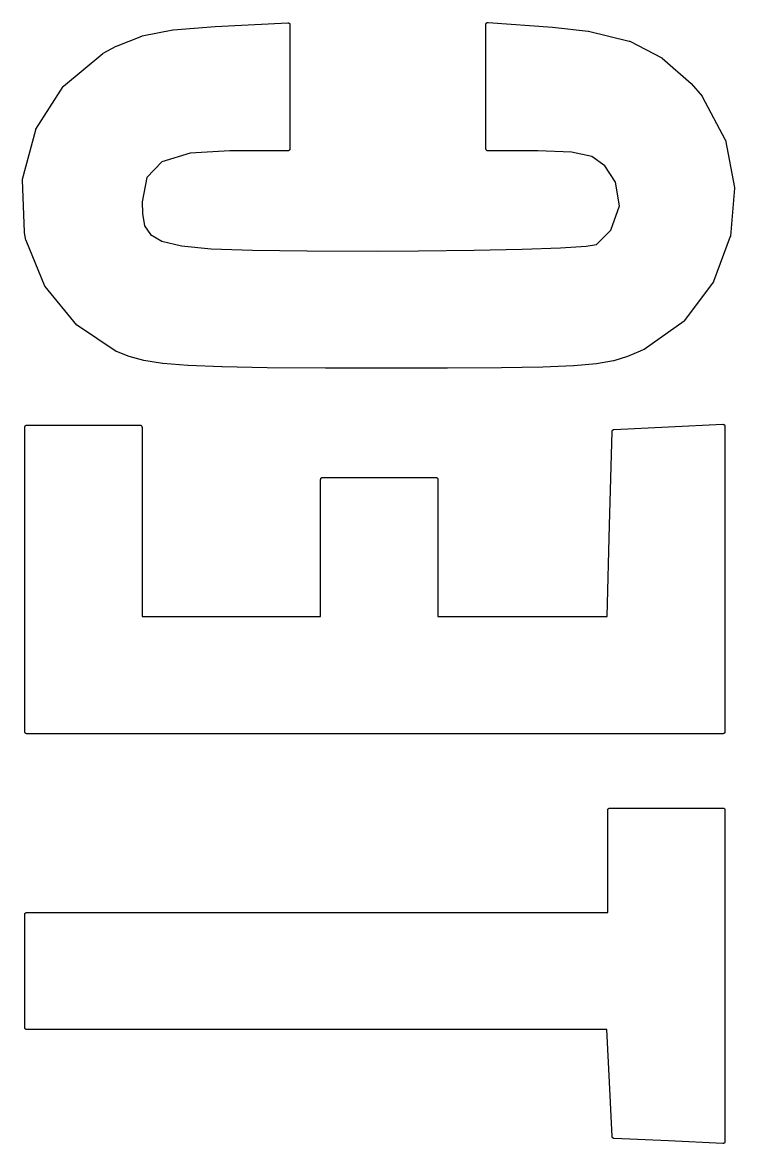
# Model space of a CAD drawing. Extents: x 6.3 to 49.3, y 9.3 to 45.7.
# Drawn here: x 38.66 to 40.392, y 18.788 to 21.515 of the extents above; entities that cross this region are included whole.
import ezdxf

# ---------------------------------------------------------------- set-up
doc = ezdxf.new("R2010")
doc.units = 0
doc.layers.add('BLACK', color=7, linetype='CONTINUOUS')

msp = doc.modelspace()

# ---------------------------------------------------------------- linework, layer by layer
at = {"layer": 'BLACK', "linetype": 'CONTINUOUS'}
for p, q in [((38.9511, 21.482), (39.0258, 21.4965)), ((39.0258, 21.4965), (39.0258, 21.4965)), ((39.0258, 21.4965), (39.0261, 21.4965)), ((39.0261, 21.4965), (39.0263, 21.4966)), ((39.0263, 21.4966), (39.1284, 21.5049)), ((39.1284, 21.5049), (39.1284, 21.5049)), ((39.1284, 21.5049), (39.1285, 21.5049)), ((39.1285, 21.5049), (39.3051, 21.5141)), ((39.1285, 21.5049), (39.1285, 21.5049)), ((39.3051, 21.5141), (39.3051, 21.5141)), ((39.3051, 21.5141), (39.3053, 21.5141)), ((39.3053, 21.5141), (39.3054, 21.5141)), ((39.3054, 21.5141), (39.3057, 21.5141)), ((39.3057, 21.5141), (39.3061, 21.5141)), ((39.3061, 21.5141), (39.3062, 21.5141)), ((39.3062, 21.5141), (39.3063, 21.514)), ((39.3063, 21.514), (39.3067, 21.5139)), ((39.3067, 21.5139), (39.3071, 21.5138)), ((39.3071, 21.5138), (39.3072, 21.5138)), ((39.3072, 21.5138), (39.3073, 21.5138)), ((39.3073, 21.5138), (39.3076, 21.5136)), ((39.3076, 21.5136), (39.3079, 21.5134)), ((39.3079, 21.5134), (39.308, 21.5133)), ((39.308, 21.5133), (39.3081, 21.5133)), ((39.3081, 21.5133), (39.3084, 21.513)), ((39.3084, 21.513), (39.3087, 21.5128)), ((39.3087, 21.5128), (39.3088, 21.5127)), ((39.3088, 21.5127), (39.3089, 21.5127)), ((39.3089, 21.5127), (39.3091, 21.5124)), ((39.3091, 21.5124), (39.3094, 21.5121)), ((39.3094, 21.5121), (39.3094, 21.512)), ((39.3094, 21.512), (39.3095, 21.5119)), ((39.3095, 21.5119), (39.3097, 21.5116)), ((39.3097, 21.5116), (39.3099, 21.5113)), ((39.3099, 21.5113), (39.3099, 21.5112)), ((39.3099, 21.5112), (39.31, 21.511)), ((39.31, 21.511), (39.3101, 21.5107)), ((39.3101, 21.5107), (39.3102, 21.5103)), ((39.3102, 21.5103), (39.3102, 21.5102)), ((39.3102, 21.5102), (39.3102, 21.5101)), ((39.3102, 21.5101), (39.3103, 21.5097)), ((39.3103, 21.5097), (39.3103, 21.5094)), ((39.3103, 21.5094), (39.3103, 21.5093)), ((39.3103, 21.5093), (39.3103, 21.5091)), ((39.3103, 21.5091), (39.3103, 21.2074)), ((39.7872, 21.5107), (39.7873, 21.511)), ((39.7872, 21.5104), (39.7872, 21.5107)), ((39.7872, 21.5102), (39.7872, 21.5104)), ((39.7872, 21.51), (39.7872, 21.5102)), ((39.7872, 21.2075), (39.7872, 21.51)), ((39.7873, 21.5112), (39.7874, 21.5113)), ((39.7873, 21.511), (39.7873, 21.5112)), ((39.7874, 21.5113), (39.7875, 21.5116)), ((39.7875, 21.5116), (39.7876, 21.5119)), ((39.7876, 21.5119), (39.7877, 21.5121)), ((39.7877, 21.5122), (39.7879, 21.5125)), ((39.7877, 21.5121), (39.7877, 21.5122)), ((39.7879, 21.5125), (39.788, 21.5128)), ((39.788, 21.5128), (39.7882, 21.5129)), ((39.7882, 21.513), (39.7885, 21.5133)), ((39.7882, 21.5129), (39.7882, 21.513)), ((39.7885, 21.5133), (39.7887, 21.5135)), ((39.7887, 21.5135), (39.7888, 21.5136)), ((39.7888, 21.5136), (39.7889, 21.5137)), ((39.7889, 21.5137), (39.7892, 21.5139)), ((39.7892, 21.5139), (39.7894, 21.5141)), ((39.7894, 21.5141), (39.7896, 21.5142)), ((39.7896, 21.5142), (39.7897, 21.5143)), ((39.7897, 21.5143), (39.79, 21.5144)), ((39.79, 21.5144), (39.7903, 21.5146)), ((39.7903, 21.5146), (39.7905, 21.5146)), ((39.7905, 21.5146), (39.7906, 21.5147)), ((39.7906, 21.5147), (39.7909, 21.5148)), ((39.7909, 21.5148), (39.7912, 21.5149)), ((39.7912, 21.5149), (39.7914, 21.5149)), ((39.7914, 21.5149), (39.7916, 21.5149)), ((39.7916, 21.5149), (39.7919, 21.5149)), ((39.7919, 21.5149), (39.7922, 21.5149)), ((39.7922, 21.5149), (39.7924, 21.5149)), ((39.7924, 21.5149), (39.7925, 21.5149)), ((39.7925, 21.5149), (39.9488, 21.5031)), ((39.9488, 21.5031), (39.9489, 21.5031)), ((39.9489, 21.5031), (39.9489, 21.5031)), ((39.9489, 21.5031), (39.949, 21.5031)), ((39.949, 21.5031), (40.0363, 21.4936)), ((40.0363, 21.4936), (40.0364, 21.4936)), ((40.0364, 21.4936), (40.0366, 21.4935)), ((40.0366, 21.4935), (40.0369, 21.4935)), ((40.0369, 21.4935), (40.1358, 21.4697)), ((38.8881, 21.4575), (38.9502, 21.4817)), ((38.9502, 21.4817), (38.9503, 21.4818)), ((38.9502, 21.4817), (38.9502, 21.4817)), ((38.9502, 21.4817), (38.9502, 21.4817)), ((38.9502, 21.4817), (38.9502, 21.4817)), ((38.9503, 21.4818), (38.9507, 21.4819)), ((38.9507, 21.4819), (38.9511, 21.482)), ((40.1358, 21.4697), (40.1358, 21.4697)), ((40.1358, 21.4697), (40.1359, 21.4696)), ((40.1359, 21.4696), (40.136, 21.4696)), ((40.136, 21.4696), (40.1363, 21.4695)), ((40.1363, 21.4695), (40.1368, 21.4693)), ((40.1368, 21.4693), (40.1368, 21.4693)), ((40.1368, 21.4693), (40.1369, 21.4693)), ((40.1369, 21.4693), (40.2152, 21.429)), ((38.7595, 21.3602), (38.8555, 21.4396)), ((38.8555, 21.4397), (38.8559, 21.4399)), ((38.8555, 21.4396), (38.8555, 21.4397)), ((38.8559, 21.4399), (38.8563, 21.4402)), ((38.8563, 21.4402), (38.8875, 21.4572)), ((38.8875, 21.4572), (38.8876, 21.4572)), ((38.8876, 21.4572), (38.8878, 21.4573)), ((38.8878, 21.4573), (38.8881, 21.4575)), ((40.2152, 21.429), (40.2152, 21.429)), ((40.2152, 21.429), (40.2153, 21.4289)), ((40.2153, 21.4289), (40.2154, 21.4289)), ((40.2154, 21.4289), (40.2157, 21.4287)), ((40.2157, 21.4287), (40.216, 21.4284)), ((40.216, 21.4284), (40.2161, 21.4284)), ((40.2161, 21.4284), (40.2162, 21.4283)), ((40.2162, 21.4283), (40.2862, 21.3666)), ((38.6925, 21.2551), (38.7584, 21.359)), ((38.7584, 21.359), (38.7585, 21.3591)), ((38.7585, 21.3591), (38.7586, 21.3593)), ((38.7586, 21.3593), (38.7588, 21.3595)), ((38.7588, 21.3595), (38.7589, 21.3597)), ((38.7589, 21.3597), (38.7591, 21.3598)), ((38.7591, 21.3598), (38.7593, 21.36)), ((38.7593, 21.36), (38.7595, 21.3602)), ((40.2862, 21.3666), (40.2863, 21.3666)), ((40.2863, 21.3666), (40.2865, 21.3663)), ((40.2865, 21.3663), (40.2868, 21.3661)), ((40.2868, 21.3661), (40.3129, 21.3352)), ((40.3129, 21.3352), (40.313, 21.3352)), ((40.313, 21.3352), (40.313, 21.3352)), ((40.313, 21.3352), (40.313, 21.3352)), ((40.313, 21.3352), (40.3132, 21.3349)), ((40.3132, 21.3349), (40.3135, 21.3344)), ((40.3135, 21.3344), (40.3135, 21.3344)), ((40.3135, 21.3344), (40.3135, 21.3344)), ((40.3135, 21.3344), (40.3694, 21.2296)), ((38.6596, 21.1336), (38.6919, 21.2537)), ((38.6919, 21.2537), (38.692, 21.2537)), ((38.692, 21.254), (38.6921, 21.2542)), ((38.692, 21.2537), (38.692, 21.254)), ((38.6921, 21.2542), (38.6922, 21.2544)), ((38.6922, 21.2544), (38.6923, 21.2547)), ((38.6923, 21.2547), (38.6924, 21.2549)), ((38.6924, 21.2549), (38.6925, 21.2551)), ((40.3694, 21.2296), (40.3695, 21.2295)), ((40.3695, 21.2295), (40.3696, 21.2293)), ((40.3696, 21.2293), (40.3697, 21.2291)), ((40.3697, 21.2291), (40.3697, 21.2289)), ((40.3697, 21.2289), (40.3698, 21.2286)), ((40.3698, 21.2286), (40.3699, 21.2284)), ((40.3699, 21.2284), (40.3699, 21.2282)), ((40.3699, 21.2282), (40.3921, 21.1131)), ((39.0674, 21.1965), (38.999, 21.1754)), ((39.1643, 21.2025), (39.0674, 21.1965)), ((39.3053, 21.2025), (39.1643, 21.2025)), ((39.3058, 21.2025), (39.3053, 21.2025)), ((39.3063, 21.2026), (39.3058, 21.2025)), ((39.3068, 21.2027), (39.3063, 21.2026)), ((39.3063, 21.2026), (39.3063, 21.2026)), ((39.3063, 21.2026), (39.3063, 21.2026)), ((39.3072, 21.2029), (39.3068, 21.2027)), ((39.3077, 21.2031), (39.3072, 21.2029)), ((39.3072, 21.2029), (39.3072, 21.2029)), ((39.3072, 21.2029), (39.3072, 21.2029)), ((39.3081, 21.2033), (39.3077, 21.2031)), ((39.3085, 21.2037), (39.3081, 21.2033)), ((39.3081, 21.2033), (39.3081, 21.2033)), ((39.3081, 21.2033), (39.3081, 21.2033)), ((39.3088, 21.2039), (39.3085, 21.2037)), ((39.3089, 21.204), (39.3088, 21.2039)), ((39.3088, 21.2039), (39.3088, 21.2039)), ((39.3091, 21.2043), (39.3089, 21.204)), ((39.3095, 21.2047), (39.3091, 21.2043)), ((39.3097, 21.205), (39.3095, 21.2047)), ((39.3095, 21.2047), (39.3095, 21.2047)), ((39.3095, 21.2047), (39.3095, 21.2047)), ((39.3099, 21.2055), (39.3097, 21.205)), ((39.3101, 21.2059), (39.3099, 21.2056)), ((39.3099, 21.2056), (39.3099, 21.2055)), ((39.3099, 21.2055), (39.3099, 21.2055)), ((39.3102, 21.2065), (39.3101, 21.2059)), ((39.3103, 21.2069), (39.3102, 21.2065)), ((39.3102, 21.2065), (39.3102, 21.2065)), ((39.3102, 21.2065), (39.3102, 21.2065)), ((39.3103, 21.2074), (39.3103, 21.2069)), ((39.7872, 21.2071), (39.7872, 21.2075)), ((39.7873, 21.2066), (39.7872, 21.2071)), ((39.7873, 21.2065), (39.7873, 21.2066)), ((39.7873, 21.2066), (39.7873, 21.2066)), ((39.7874, 21.206), (39.7873, 21.2065)), ((39.7875, 21.2056), (39.7874, 21.206)), ((39.7878, 21.2052), (39.7875, 21.2056)), ((39.7875, 21.2056), (39.7875, 21.2056)), ((39.7875, 21.2056), (39.7875, 21.2056)), ((39.788, 21.2048), (39.7878, 21.2052)), ((39.788, 21.2047), (39.788, 21.2048)), ((39.788, 21.2048), (39.788, 21.2048)), ((39.7883, 21.2043), (39.788, 21.2047)), ((39.7886, 21.204), (39.7883, 21.2043)), ((39.789, 21.2037), (39.7886, 21.204)), ((39.7886, 21.204), (39.7886, 21.204)), ((39.7886, 21.204), (39.7886, 21.204)), ((39.7893, 21.2034), (39.789, 21.2037)), ((39.7894, 21.2034), (39.7893, 21.2034)), ((39.7897, 21.2032), (39.7894, 21.2034)), ((39.7894, 21.2034), (39.7894, 21.2034)), ((39.7902, 21.2029), (39.7897, 21.2032)), ((39.7906, 21.2028), (39.7902, 21.2029)), ((39.7902, 21.2029), (39.7902, 21.2029)), ((39.7902, 21.2029), (39.7902, 21.2029)), ((39.7911, 21.2026), (39.7906, 21.2028)), ((39.7912, 21.2026), (39.7911, 21.2026)), ((39.7911, 21.2026), (39.7911, 21.2026)), ((39.7916, 21.2026), (39.7912, 21.2026)), ((39.7921, 21.2025), (39.7916, 21.2026)), ((39.7922, 21.2025), (39.7921, 21.2025)), ((39.9138, 21.2022), (39.7922, 21.2025)), ((39.9951, 21.1995), (39.9138, 21.2022)), ((40.0452, 21.1889), (39.9951, 21.1995)), ((38.999, 21.1754), (38.9621, 21.1373)), ((40.0768, 21.1663), (40.0452, 21.1889)), ((40.1025, 21.1263), (40.0768, 21.1663)), ((38.6595, 21.1332), (38.6596, 21.1334)), ((38.6595, 21.1329), (38.6595, 21.1332)), ((38.6595, 21.1326), (38.6595, 21.1329)), ((38.6595, 21.1324), (38.6595, 21.1326)), ((38.6595, 21.1322), (38.6595, 21.1324)), ((38.6595, 21.1321), (38.6595, 21.1322)), ((38.6642, 21.0043), (38.6595, 21.1321)), ((38.6596, 21.1334), (38.6596, 21.1336)), ((38.9621, 21.1373), (38.9505, 21.0783)), ((40.1123, 21.0686), (40.1025, 21.1263)), ((40.3921, 21.1117), (40.382, 20.9951)), ((40.3921, 21.1131), (40.3921, 21.113)), ((40.3921, 21.113), (40.3921, 21.1129)), ((40.3921, 21.1129), (40.3921, 21.1127)), ((40.3921, 21.1127), (40.3921, 21.1124)), ((40.3921, 21.1124), (40.3921, 21.1121)), ((40.3921, 21.1121), (40.3921, 21.1119)), ((40.3921, 21.1119), (40.3921, 21.1117)), ((38.9505, 21.0783), (38.9513, 21.0497)), ((40.0909, 21.0096), (40.1123, 21.0686)), ((38.9513, 21.0497), (38.9567, 21.0204)), ((38.6643, 21.0039), (38.6642, 21.0043)), ((38.6643, 21.0035), (38.6643, 21.0039)), ((38.6643, 21.0034), (38.6643, 21.0035)), ((38.6681, 20.9856), (38.6643, 21.0034)), ((38.9567, 21.0204), (38.9709, 20.9989)), ((40.0564, 20.9744), (40.0909, 21.0096)), ((38.6682, 20.9852), (38.6681, 20.9856)), ((38.6684, 20.9848), (38.6682, 20.9852)), ((38.6684, 20.9847), (38.6684, 20.9848)), ((38.7143, 20.8736), (38.6684, 20.9847)), ((38.9709, 20.9989), (38.9989, 20.9829)), ((38.9989, 20.9829), (39.0466, 20.9716)), ((40.0314, 20.9703), (40.0564, 20.9744)), ((40.3817, 20.9938), (40.3409, 20.8843)), ((40.3818, 20.9939), (40.3817, 20.9938)), ((40.3819, 20.9944), (40.3818, 20.9941)), ((40.3818, 20.9941), (40.3818, 20.9939)), ((40.382, 20.9947), (40.3819, 20.9944)), ((40.382, 20.9951), (40.382, 20.995)), ((40.382, 20.995), (40.382, 20.9949)), ((40.382, 20.9949), (40.382, 20.9947)), ((39.0466, 20.9716), (39.1185, 20.9644)), ((39.1185, 20.9644), (39.2189, 20.9606)), ((39.2189, 20.9606), (39.3525, 20.959)), ((39.3525, 20.959), (39.3525, 20.959)), ((39.3525, 20.959), (39.5238, 20.9588)), ((39.5238, 20.9588), (39.6233, 20.9592)), ((39.6233, 20.9592), (39.7584, 20.9607)), ((39.6233, 20.9592), (39.6233, 20.9592)), ((39.7584, 20.9607), (39.8755, 20.9631)), ((39.8755, 20.9631), (39.9686, 20.9664)), ((39.9686, 20.9664), (40.0314, 20.9703)), ((38.7144, 20.8734), (38.7143, 20.8736)), ((38.7145, 20.8732), (38.7144, 20.8734)), ((38.7146, 20.8729), (38.7145, 20.8732)), ((38.7147, 20.8727), (38.7146, 20.8729)), ((38.7149, 20.8725), (38.7147, 20.8727)), ((38.715, 20.8724), (38.7149, 20.8725)), ((38.715, 20.8723), (38.715, 20.8724)), ((38.7921, 20.7784), (38.715, 20.8723)), ((40.3403, 20.8831), (40.2703, 20.7896)), ((40.3404, 20.8832), (40.3403, 20.8831)), ((40.3405, 20.8834), (40.3404, 20.8832)), ((40.3406, 20.8837), (40.3405, 20.8834)), ((40.3408, 20.8839), (40.3406, 20.8837)), ((40.3409, 20.8843), (40.3408, 20.8841)), ((40.3408, 20.8841), (40.3408, 20.8839)), ((40.3409, 20.8843), (40.3409, 20.8843)), ((40.2692, 20.7885), (40.1718, 20.7196)), ((40.2694, 20.7886), (40.2692, 20.7885)), ((40.2696, 20.7888), (40.2694, 20.7886)), ((40.2698, 20.789), (40.2696, 20.7888)), ((40.27, 20.7891), (40.2698, 20.789)), ((40.2701, 20.7893), (40.27, 20.7891)), ((40.2703, 20.7895), (40.2701, 20.7893)), ((40.2703, 20.7896), (40.2703, 20.7895)), ((38.7923, 20.7782), (38.7921, 20.7784)), ((38.7924, 20.7781), (38.7923, 20.7782)), ((38.7926, 20.7779), (38.7924, 20.7781)), ((38.7928, 20.7777), (38.7926, 20.7779)), ((38.793, 20.7776), (38.7928, 20.7777)), ((38.7932, 20.7774), (38.793, 20.7776)), ((38.8874, 20.7147), (38.7932, 20.7774)), ((38.7932, 20.7774), (38.7932, 20.7774)), ((38.8875, 20.7146), (38.8874, 20.7147)), ((38.8882, 20.7142), (38.8875, 20.7146)), ((38.8883, 20.7142), (38.8882, 20.7142)), ((38.9189, 20.702), (38.8883, 20.7142)), ((38.9191, 20.7019), (38.9189, 20.702)), ((38.9194, 20.7018), (38.9191, 20.7019)), ((38.9547, 20.6924), (38.9194, 20.7018)), ((38.9194, 20.7018), (38.9194, 20.7018)), ((40.1313, 20.7019), (40.0982, 20.692)), ((40.1315, 20.702), (40.1313, 20.7019)), ((40.1317, 20.702), (40.1315, 20.702)), ((40.1318, 20.7021), (40.1317, 20.702)), ((40.1622, 20.715), (40.1318, 20.7021)), ((40.1623, 20.715), (40.1622, 20.715)), ((40.1624, 20.7151), (40.1623, 20.715)), ((40.171, 20.7192), (40.1624, 20.7151)), ((40.1624, 20.7151), (40.1624, 20.7151)), ((40.1714, 20.7194), (40.171, 20.7192)), ((40.1717, 20.7196), (40.1714, 20.7194)), ((40.1718, 20.7196), (40.1717, 20.7196)), ((38.9549, 20.6923), (38.9547, 20.6924)), ((38.9551, 20.6923), (38.9549, 20.6923)), ((38.9552, 20.6922), (38.9551, 20.6923)), ((39.0006, 20.6852), (38.9552, 20.6922)), ((39.0007, 20.6852), (39.0006, 20.6852)), ((39.0009, 20.6852), (39.0007, 20.6852)), ((39.001, 20.6852), (39.0009, 20.6852)), ((39.0622, 20.6802), (39.001, 20.6852)), ((39.0623, 20.6802), (39.0622, 20.6802)), ((39.0624, 20.6802), (39.0623, 20.6802)), ((39.0623, 20.6802), (39.0623, 20.6802)), ((39.145, 20.6769), (39.0624, 20.6802)), ((39.1451, 20.6769), (39.145, 20.6769)), ((39.145, 20.6769), (39.145, 20.6769)), ((39.2547, 20.675), (39.1451, 20.6769)), ((39.1451, 20.6769), (39.1451, 20.6769)), ((39.2548, 20.675), (39.2547, 20.675)), ((39.2547, 20.675), (39.2547, 20.675)), ((39.397, 20.674), (39.2548, 20.675)), ((39.3971, 20.674), (39.397, 20.674)), ((39.5261, 20.6738), (39.3971, 20.674)), ((39.5262, 20.6738), (39.5261, 20.6738)), ((39.694, 20.6738), (39.5262, 20.6738)), ((39.8252, 20.6745), (39.694, 20.6738)), ((39.694, 20.6738), (39.694, 20.6738)), ((39.9254, 20.6763), (39.8252, 20.6745)), ((39.8252, 20.6745), (39.8252, 20.6745)), ((39.8252, 20.6745), (39.8252, 20.6745)), ((39.9255, 20.6763), (39.9254, 20.6763)), ((39.9254, 20.6763), (39.9254, 20.6763)), ((40.0004, 20.6795), (39.9255, 20.6763)), ((39.9255, 20.6763), (39.9255, 20.6763)), ((40.0005, 20.6795), (40.0004, 20.6795)), ((40.0006, 20.6795), (40.0005, 20.6795)), ((40.0007, 20.6795), (40.0006, 20.6795)), ((40.0559, 20.6845), (40.0007, 20.6795)), ((40.0561, 20.6845), (40.0559, 20.6845)), ((40.0563, 20.6845), (40.0561, 20.6845)), ((40.0976, 20.6918), (40.0563, 20.6846)), ((40.0563, 20.6846), (40.0563, 20.6845)), ((40.0979, 20.6919), (40.0976, 20.6918)), ((40.0981, 20.6919), (40.0979, 20.6919)), ((40.0982, 20.692), (40.0981, 20.6919)), ((38.6653, 20.5302), (38.6654, 20.5307)), ((38.6653, 19.7893), (38.6653, 20.5302)), ((38.6654, 20.5312), (38.6656, 20.5317)), ((38.6654, 20.5307), (38.6654, 20.5312)), ((38.6654, 20.5312), (38.6654, 20.5312)), ((38.6654, 20.5312), (38.6654, 20.5312)), ((38.6656, 20.5317), (38.6657, 20.5321)), ((38.6657, 20.5321), (38.666, 20.5326)), ((38.6657, 20.5321), (38.6657, 20.5321)), ((38.6657, 20.5321), (38.6657, 20.5321)), ((38.666, 20.5326), (38.6662, 20.533)), ((38.6662, 20.533), (38.6665, 20.5334)), ((38.6662, 20.533), (38.6662, 20.533)), ((38.6662, 20.533), (38.6662, 20.533)), ((38.6665, 20.5334), (38.6668, 20.5337)), ((38.6668, 20.5337), (38.6672, 20.534)), ((38.6668, 20.5337), (38.6668, 20.5337)), ((38.6668, 20.5337), (38.6668, 20.5337)), ((38.6672, 20.534), (38.6676, 20.5343)), ((38.6676, 20.5344), (38.668, 20.5346)), ((38.6676, 20.5343), (38.6676, 20.5344)), ((38.6676, 20.5343), (38.6676, 20.5343)), ((38.668, 20.5346), (38.6684, 20.5348)), ((38.6684, 20.5348), (38.6684, 20.5348)), ((38.6684, 20.5348), (38.6685, 20.5348)), ((38.6685, 20.5348), (38.6689, 20.5349)), ((38.6689, 20.5349), (38.6694, 20.5351)), ((38.6694, 20.5351), (38.6694, 20.5351)), ((38.6694, 20.5351), (38.6694, 20.5351)), ((38.6694, 20.5351), (38.6698, 20.5351)), ((38.6698, 20.5351), (38.6703, 20.5352)), ((38.6703, 20.5352), (38.9456, 20.5352)), ((38.9456, 20.5352), (38.9461, 20.5351)), ((38.9461, 20.5351), (38.9465, 20.5351)), ((38.9465, 20.5351), (38.9465, 20.5351)), ((38.9465, 20.5351), (38.9465, 20.5351)), ((38.9465, 20.5351), (38.9471, 20.5349)), ((38.9471, 20.5349), (38.9474, 20.5348)), ((38.9474, 20.5348), (38.9475, 20.5348)), ((38.9475, 20.5348), (38.9475, 20.5348)), ((38.9475, 20.5348), (38.948, 20.5345)), ((38.948, 20.5345), (38.9483, 20.5343)), ((38.9483, 20.5343), (38.9483, 20.5343)), ((38.9483, 20.5343), (38.9483, 20.5343)), ((38.9483, 20.5343), (38.9487, 20.534)), ((38.9487, 20.534), (38.949, 20.5337)), ((38.949, 20.5337), (38.9491, 20.5337)), ((38.9491, 20.5337), (38.9491, 20.5337)), ((38.9491, 20.5337), (38.9493, 20.5334)), ((38.9493, 20.5334), (38.9497, 20.5329)), ((38.9497, 20.5329), (38.9497, 20.5329)), ((38.9497, 20.5329), (38.9497, 20.5329)), ((38.9497, 20.5329), (38.9499, 20.5325)), ((38.9499, 20.5325), (38.9501, 20.5321)), ((38.9501, 20.5321), (38.9501, 20.5321)), ((38.9501, 20.5321), (38.9501, 20.532)), ((38.9501, 20.532), (38.9503, 20.5316)), ((38.9503, 20.5316), (38.9504, 20.5311)), ((38.9504, 20.5311), (38.9504, 20.5311)), ((38.9504, 20.5311), (38.9504, 20.5311)), ((38.9504, 20.5311), (38.9504, 20.5307)), ((38.9504, 20.5307), (38.9505, 20.5302)), ((38.9505, 20.5302), (38.9505, 20.0695)), ((40.0881, 20.2922), (40.0941, 20.5197)), ((40.0941, 20.5204), (40.0942, 20.5205)), ((40.0941, 20.5201), (40.0941, 20.5204)), ((40.0941, 20.5198), (40.0941, 20.5201)), ((40.0941, 20.5197), (40.0941, 20.5198)), ((40.0942, 20.5208), (40.0943, 20.521)), ((40.0942, 20.5205), (40.0942, 20.5208)), ((40.0943, 20.521), (40.0944, 20.5213)), ((40.0944, 20.5213), (40.0945, 20.5215)), ((40.0945, 20.5217), (40.0947, 20.5219)), ((40.0945, 20.5215), (40.0945, 20.5217)), ((40.0947, 20.5219), (40.0948, 20.5222)), ((40.0948, 20.5222), (40.0949, 20.5223)), ((40.0949, 20.5223), (40.095, 20.5225)), ((40.095, 20.5225), (40.0952, 20.5227)), ((40.0952, 20.5227), (40.0954, 20.523)), ((40.0954, 20.523), (40.0955, 20.5231)), ((40.0955, 20.5231), (40.0957, 20.5232)), ((40.0957, 20.5232), (40.0959, 20.5234)), ((40.0959, 20.5234), (40.0961, 20.5236)), ((40.0961, 20.5236), (40.0963, 20.5237)), ((40.0963, 20.5237), (40.0965, 20.5238)), ((40.0965, 20.5238), (40.0967, 20.524)), ((40.0967, 20.524), (40.097, 20.5241)), ((40.097, 20.5241), (40.0971, 20.5242)), ((40.0971, 20.5242), (40.0973, 20.5243)), ((40.0973, 20.5243), (40.0976, 20.5243)), ((40.0976, 20.5243), (40.0979, 20.5244)), ((40.0979, 20.5244), (40.0981, 20.5245)), ((40.0981, 20.5245), (40.0983, 20.5245)), ((40.0983, 20.5245), (40.0986, 20.5245)), ((40.0986, 20.5245), (40.0988, 20.5246)), ((40.0988, 20.5246), (40.2311, 20.5309)), ((40.2311, 20.5309), (40.2312, 20.5309)), ((40.2312, 20.5309), (40.3634, 20.5372)), ((40.2312, 20.5309), (40.2312, 20.5309)), ((40.3634, 20.5372), (40.3635, 20.5372)), ((40.3635, 20.5372), (40.3636, 20.5372)), ((40.3636, 20.5372), (40.3637, 20.5372)), ((40.3637, 20.5372), (40.3641, 20.5371)), ((40.3641, 20.5371), (40.3645, 20.5371)), ((40.3645, 20.5371), (40.3646, 20.5371)), ((40.3646, 20.5371), (40.3647, 20.5371)), ((40.3647, 20.5371), (40.365, 20.537)), ((40.365, 20.537), (40.3654, 20.5369)), ((40.3654, 20.5369), (40.3655, 20.5368)), ((40.3655, 20.5368), (40.3656, 20.5368)), ((40.3656, 20.5368), (40.3659, 20.5366)), ((40.3659, 20.5366), (40.3663, 20.5364)), ((40.3663, 20.5364), (40.3664, 20.5364)), ((40.3664, 20.5364), (40.3665, 20.5363)), ((40.3665, 20.5363), (40.3668, 20.5361)), ((40.3668, 20.5361), (40.3671, 20.5359)), ((40.3671, 20.5359), (40.3671, 20.5358)), ((40.3671, 20.5358), (40.3672, 20.5357)), ((40.3672, 20.5357), (40.3675, 20.5354)), ((40.3675, 20.5354), (40.3677, 20.5351)), ((40.3677, 20.5351), (40.3678, 20.535)), ((40.3678, 20.535), (40.3678, 20.535)), ((40.3678, 20.535), (40.368, 20.5346)), ((40.368, 20.5346), (40.3682, 20.5343)), ((40.3682, 20.5343), (40.3682, 20.5342)), ((40.3682, 20.5342), (40.3683, 20.5341)), ((40.3683, 20.5341), (40.3684, 20.5337)), ((40.3684, 20.5337), (40.3685, 20.5334)), ((40.3685, 20.5334), (40.3685, 20.5333)), ((40.3685, 20.5333), (40.3686, 20.5332)), ((40.3686, 20.5332), (40.3686, 20.5328)), ((40.3686, 20.5328), (40.3687, 20.5324)), ((40.3687, 20.5324), (40.3687, 20.5323)), ((40.3687, 20.5323), (40.3687, 20.5322)), ((40.3687, 20.5322), (40.3687, 19.7893)), ((39.385, 20.4032), (39.3851, 20.4037)), ((39.385, 20.0695), (39.385, 20.4032)), ((39.3851, 20.4042), (39.3853, 20.4047)), ((39.3851, 20.4037), (39.3851, 20.4042)), ((39.3851, 20.4042), (39.3851, 20.4042)), ((39.3851, 20.4042), (39.3851, 20.4042)), ((39.3853, 20.4047), (39.3854, 20.4051)), ((39.3854, 20.4051), (39.3857, 20.4056)), ((39.3854, 20.4051), (39.3854, 20.4051)), ((39.3854, 20.4051), (39.3854, 20.4051)), ((39.3857, 20.4056), (39.3859, 20.406)), ((39.3859, 20.406), (39.3862, 20.4064)), ((39.3859, 20.406), (39.3859, 20.406)), ((39.3859, 20.406), (39.3859, 20.406)), ((39.3862, 20.4064), (39.3865, 20.4067)), ((39.3865, 20.4067), (39.3868, 20.407)), ((39.3865, 20.4067), (39.3865, 20.4067)), ((39.3865, 20.4067), (39.3865, 20.4067)), ((39.3868, 20.407), (39.3872, 20.4073)), ((39.3872, 20.4073), (39.3873, 20.4074)), ((39.3872, 20.4073), (39.3872, 20.4073)), ((39.3873, 20.4074), (39.3877, 20.4076)), ((39.3877, 20.4076), (39.3881, 20.4078)), ((39.3881, 20.4078), (39.3885, 20.4079)), ((39.3881, 20.4078), (39.3881, 20.4078)), ((39.3881, 20.4078), (39.3881, 20.4078)), ((39.3885, 20.4079), (39.389, 20.4081)), ((39.389, 20.4081), (39.389, 20.4081)), ((39.389, 20.4081), (39.3891, 20.4081)), ((39.3891, 20.4081), (39.3895, 20.4081)), ((39.3895, 20.4081), (39.39, 20.4082)), ((39.39, 20.4082), (39.6652, 20.4082)), ((39.6652, 20.4082), (39.6657, 20.4081)), ((39.6657, 20.4081), (39.6662, 20.4081)), ((39.6662, 20.4081), (39.6662, 20.4081)), ((39.6662, 20.4081), (39.6662, 20.4081)), ((39.6662, 20.4081), (39.6667, 20.4079)), ((39.6667, 20.4079), (39.6671, 20.4078)), ((39.6671, 20.4078), (39.6671, 20.4078)), ((39.6671, 20.4078), (39.6671, 20.4078)), ((39.6671, 20.4078), (39.6676, 20.4075)), ((39.6676, 20.4075), (39.668, 20.4073)), ((39.668, 20.4073), (39.668, 20.4073)), ((39.668, 20.4073), (39.668, 20.4073)), ((39.668, 20.4073), (39.6684, 20.407)), ((39.6684, 20.407), (39.6687, 20.4067)), ((39.6687, 20.4067), (39.6687, 20.4067)), ((39.6687, 20.4067), (39.6687, 20.4067)), ((39.6687, 20.4067), (39.669, 20.4063)), ((39.669, 20.4063), (39.6693, 20.4059)), ((39.6693, 20.4059), (39.6693, 20.4059)), ((39.6693, 20.4059), (39.6694, 20.4059)), ((39.6694, 20.4059), (39.6696, 20.4055)), ((39.6696, 20.4055), (39.6698, 20.4051)), ((39.6698, 20.4051), (39.6698, 20.4051)), ((39.6698, 20.4051), (39.6698, 20.405)), ((39.6698, 20.405), (39.6699, 20.4046)), ((39.6699, 20.4046), (39.6701, 20.4041)), ((39.6701, 20.4041), (39.6701, 20.4041)), ((39.6701, 20.4041), (39.6701, 20.4041)), ((39.6701, 20.4041), (39.6701, 20.4037)), ((39.6701, 20.4037), (39.6702, 20.4032)), ((39.6702, 20.4032), (39.6702, 20.0695)), ((40.0822, 20.0695), (40.0881, 20.2922)), ((40.0881, 20.2922), (40.0881, 20.2922)), ((38.9505, 20.0695), (39.385, 20.0695)), ((39.6702, 20.0695), (40.0822, 20.0695)), ((38.6654, 19.7888), (38.6653, 19.7893)), ((38.6654, 19.7884), (38.6654, 19.7888)), ((38.6656, 19.7879), (38.6654, 19.7884)), ((38.6654, 19.7884), (38.6654, 19.7884)), ((38.6654, 19.7884), (38.6654, 19.7884)), ((38.6657, 19.7875), (38.6656, 19.7879)), ((38.6657, 19.7874), (38.6657, 19.7875)), ((38.6659, 19.787), (38.6657, 19.7874)), ((38.6657, 19.7874), (38.6657, 19.7874)), ((38.6661, 19.7866), (38.6659, 19.787)), ((38.6662, 19.7866), (38.6661, 19.7866)), ((38.6665, 19.7862), (38.6662, 19.7866)), ((38.6662, 19.7866), (38.6662, 19.7866)), ((38.6668, 19.7858), (38.6665, 19.7862)), ((38.6671, 19.7855), (38.6668, 19.7858)), ((38.6668, 19.7858), (38.6668, 19.7858)), ((38.6668, 19.7858), (38.6668, 19.7858)), ((38.6675, 19.7852), (38.6671, 19.7855)), ((38.6679, 19.785), (38.6675, 19.7852)), ((38.6675, 19.7852), (38.6675, 19.7852)), ((38.6675, 19.7852), (38.6675, 19.7852)), ((38.6684, 19.7847), (38.6679, 19.785)), ((38.6688, 19.7846), (38.6684, 19.7847)), ((38.6684, 19.7847), (38.6684, 19.7847)), ((38.6684, 19.7847), (38.6684, 19.7847)), ((38.6693, 19.7844), (38.6688, 19.7846)), ((38.6698, 19.7844), (38.6693, 19.7844)), ((38.6693, 19.7844), (38.6693, 19.7844)), ((38.6693, 19.7844), (38.6693, 19.7844)), ((38.6703, 19.7843), (38.6698, 19.7844)), ((40.3637, 19.7843), (38.6703, 19.7843)), ((40.3642, 19.7844), (40.3637, 19.7843)), ((40.3646, 19.7844), (40.3642, 19.7844)), ((40.3651, 19.7846), (40.3646, 19.7844)), ((40.3646, 19.7844), (40.3646, 19.7844)), ((40.3646, 19.7844), (40.3646, 19.7844)), ((40.3655, 19.7847), (40.3651, 19.7846)), ((40.3656, 19.7847), (40.3655, 19.7847)), ((40.366, 19.7849), (40.3656, 19.7847)), ((40.3656, 19.7847), (40.3656, 19.7847)), ((40.3664, 19.7851), (40.366, 19.7849)), ((40.3668, 19.7855), (40.3664, 19.7852)), ((40.3664, 19.7852), (40.3664, 19.7852)), ((40.3664, 19.7852), (40.3664, 19.7851)), ((40.3672, 19.7858), (40.3668, 19.7855)), ((40.3675, 19.7861), (40.3672, 19.7858)), ((40.3672, 19.7858), (40.3672, 19.7858)), ((40.3672, 19.7858), (40.3672, 19.7858)), ((40.3678, 19.7865), (40.3675, 19.7861)), ((40.368, 19.7869), (40.3678, 19.7865)), ((40.3678, 19.7865), (40.3678, 19.7865)), ((40.3678, 19.7865), (40.3678, 19.7865)), ((40.3683, 19.7874), (40.368, 19.7869)), ((40.3684, 19.7878), (40.3683, 19.7874)), ((40.3683, 19.7874), (40.3683, 19.7874)), ((40.3683, 19.7874), (40.3683, 19.7874)), ((40.3686, 19.7883), (40.3684, 19.7878)), ((40.3687, 19.7893), (40.3686, 19.7888)), ((40.3686, 19.7888), (40.3686, 19.7883)), ((40.3686, 19.7883), (40.3686, 19.7883)), ((40.3686, 19.7883), (40.3686, 19.7883)), ((40.0835, 19.5989), (40.0836, 19.5995)), ((40.0835, 19.3498), (40.0835, 19.5989)), ((40.0836, 19.5999), (40.0838, 19.6004)), ((40.0836, 19.5998), (40.0836, 19.5999)), ((40.0836, 19.5999), (40.0836, 19.5999)), ((40.0836, 19.5995), (40.0836, 19.5998)), ((40.0838, 19.6004), (40.0839, 19.6008)), ((40.0839, 19.6008), (40.0842, 19.6013)), ((40.0839, 19.6008), (40.0839, 19.6008)), ((40.0839, 19.6008), (40.0839, 19.6008)), ((40.0842, 19.6013), (40.0844, 19.6016)), ((40.0844, 19.6017), (40.0847, 19.602)), ((40.0844, 19.6016), (40.0844, 19.6017)), ((40.0844, 19.6016), (40.0844, 19.6016)), ((40.0847, 19.602), (40.085, 19.6024)), ((40.085, 19.6024), (40.0853, 19.6027)), ((40.085, 19.6024), (40.085, 19.6024)), ((40.085, 19.6024), (40.085, 19.6024)), ((40.0853, 19.6027), (40.0857, 19.603)), ((40.0857, 19.603), (40.0857, 19.603)), ((40.0857, 19.603), (40.0858, 19.603)), ((40.0858, 19.603), (40.0862, 19.6032)), ((40.0862, 19.6032), (40.0866, 19.6035)), ((40.0866, 19.6035), (40.087, 19.6036)), ((40.0866, 19.6035), (40.0866, 19.6035)), ((40.0866, 19.6035), (40.0866, 19.6035)), ((40.087, 19.6036), (40.0875, 19.6037)), ((40.0875, 19.6037), (40.0875, 19.6037)), ((40.0875, 19.6037), (40.0876, 19.6037)), ((40.0876, 19.6037), (40.088, 19.6038)), ((40.088, 19.6038), (40.0885, 19.6038)), ((40.0885, 19.6038), (40.3637, 19.6038)), ((40.3637, 19.6038), (40.3642, 19.6038)), ((40.3642, 19.6038), (40.3647, 19.6037)), ((40.3647, 19.6037), (40.3647, 19.6037)), ((40.3647, 19.6037), (40.3647, 19.6037)), ((40.3647, 19.6037), (40.3652, 19.6036)), ((40.3652, 19.6036), (40.3656, 19.6034)), ((40.3656, 19.6034), (40.3656, 19.6034)), ((40.3656, 19.6034), (40.3656, 19.6034)), ((40.3656, 19.6034), (40.3661, 19.6032)), ((40.3661, 19.6032), (40.3665, 19.603)), ((40.3665, 19.603), (40.3665, 19.603)), ((40.3665, 19.603), (40.3665, 19.603)), ((40.3665, 19.603), (40.3669, 19.6027)), ((40.3669, 19.6027), (40.3672, 19.6024)), ((40.3672, 19.6024), (40.3672, 19.6023)), ((40.3672, 19.6023), (40.3672, 19.6023)), ((40.3672, 19.6023), (40.3675, 19.602)), ((40.3675, 19.602), (40.3678, 19.6016)), ((40.3678, 19.6016), (40.3678, 19.6016)), ((40.3678, 19.6016), (40.3678, 19.6016)), ((40.3678, 19.6016), (40.3681, 19.6012)), ((40.3681, 19.6012), (40.3683, 19.6007)), ((40.3683, 19.6007), (40.3683, 19.6007)), ((40.3683, 19.6007), (40.3683, 19.6007)), ((40.3683, 19.6007), (40.3684, 19.6003)), ((40.3684, 19.6003), (40.3686, 19.5998)), ((40.3686, 19.5998), (40.3686, 19.5998)), ((40.3686, 19.5998), (40.3686, 19.5998)), ((40.3686, 19.5998), (40.3686, 19.5993)), ((40.3686, 19.5993), (40.3687, 19.5988)), ((40.3687, 19.5988), (40.3687, 18.7924)), ((38.6653, 19.3449), (38.6654, 19.3454)), ((38.6653, 19.0697), (38.6653, 19.3449)), ((38.6654, 19.3459), (38.6656, 19.3464)), ((38.6654, 19.3458), (38.6654, 19.3459)), ((38.6654, 19.3459), (38.6654, 19.3459)), ((38.6654, 19.3454), (38.6654, 19.3458)), ((38.6656, 19.3464), (38.6657, 19.3468)), ((38.6657, 19.3468), (38.666, 19.3473)), ((38.6657, 19.3468), (38.6657, 19.3468)), ((38.6657, 19.3468), (38.6657, 19.3468)), ((38.666, 19.3473), (38.6662, 19.3476)), ((38.6662, 19.3477), (38.6665, 19.348)), ((38.6662, 19.3476), (38.6662, 19.3477)), ((38.6662, 19.3476), (38.6662, 19.3476)), ((38.6665, 19.348), (38.6668, 19.3484)), ((38.6668, 19.3484), (38.6672, 19.3487)), ((38.6668, 19.3484), (38.6668, 19.3484)), ((38.6668, 19.3484), (38.6668, 19.3484)), ((38.6672, 19.3487), (38.6676, 19.349)), ((38.6676, 19.349), (38.668, 19.3492)), ((38.6676, 19.349), (38.6676, 19.349)), ((38.6676, 19.349), (38.6676, 19.349)), ((38.668, 19.3492), (38.6684, 19.3495)), ((38.6684, 19.3495), (38.6684, 19.3495)), ((38.6684, 19.3495), (38.6685, 19.3495)), ((38.6685, 19.3495), (38.6689, 19.3496)), ((38.6689, 19.3496), (38.6694, 19.3497)), ((38.6694, 19.3497), (38.6698, 19.3498)), ((38.6694, 19.3497), (38.6694, 19.3497)), ((38.6694, 19.3497), (38.6694, 19.3497)), ((38.6698, 19.3498), (38.6703, 19.3498)), ((38.6703, 19.3498), (40.0835, 19.3498)), ((38.6654, 19.0692), (38.6653, 19.0697)), ((38.6654, 19.0687), (38.6654, 19.0692)), ((38.6656, 19.0682), (38.6654, 19.0687)), ((38.6654, 19.0687), (38.6654, 19.0687)), ((38.6654, 19.0687), (38.6654, 19.0687)), ((38.6657, 19.0678), (38.6656, 19.0682)), ((38.6659, 19.0673), (38.6657, 19.0678)), ((38.6657, 19.0678), (38.6657, 19.0678)), ((38.6657, 19.0678), (38.6657, 19.0678)), ((38.6661, 19.0669), (38.6659, 19.0673)), ((38.6662, 19.0669), (38.6661, 19.0669)), ((38.6665, 19.0665), (38.6662, 19.0669)), ((38.6662, 19.0669), (38.6662, 19.0669)), ((38.6668, 19.0662), (38.6665, 19.0665)), ((38.6668, 19.0661), (38.6668, 19.0662)), ((38.6668, 19.0662), (38.6668, 19.0662)), ((38.6671, 19.0658), (38.6668, 19.0661)), ((38.6675, 19.0655), (38.6671, 19.0658)), ((38.6679, 19.0653), (38.6675, 19.0655)), ((38.6675, 19.0655), (38.6675, 19.0655)), ((38.6675, 19.0655), (38.6675, 19.0655)), ((38.6684, 19.0651), (38.6679, 19.0653)), ((38.6688, 19.0649), (38.6684, 19.0651)), ((38.6684, 19.0651), (38.6684, 19.0651)), ((38.6684, 19.0651), (38.6684, 19.0651)), ((38.6693, 19.0648), (38.6688, 19.0649)), ((38.6698, 19.0647), (38.6693, 19.0648)), ((38.6693, 19.0648), (38.6693, 19.0648)), ((38.6693, 19.0648), (38.6693, 19.0648)), ((38.6703, 19.0647), (38.6698, 19.0647)), ((40.0817, 19.0647), (38.6703, 19.0647)), ((40.0878, 18.9372), (40.0817, 19.0647)), ((40.0878, 18.9371), (40.0878, 18.9372)), ((40.0878, 18.9372), (40.0878, 18.9372)), ((40.0941, 18.8048), (40.0878, 18.9371)), ((40.0941, 18.8046), (40.0941, 18.8048)), ((40.0941, 18.8044), (40.0941, 18.8046)), ((40.0942, 18.8041), (40.0941, 18.8044)), ((40.0942, 18.8039), (40.0942, 18.8041)), ((40.0943, 18.8037), (40.0942, 18.8039)), ((40.0944, 18.8034), (40.0943, 18.8037)), ((40.0945, 18.8032), (40.0944, 18.8034)), ((40.0946, 18.803), (40.0945, 18.8032)), ((40.0947, 18.8028), (40.0946, 18.803)), ((40.0948, 18.8025), (40.0947, 18.8028)), ((40.0949, 18.8023), (40.0948, 18.8025)), ((40.0951, 18.8021), (40.0949, 18.8023)), ((40.0952, 18.8019), (40.0951, 18.8021)), ((40.0953, 18.8018), (40.0952, 18.8019)), ((40.0955, 18.8016), (40.0953, 18.8018)), ((40.0957, 18.8014), (40.0955, 18.8016)), ((40.0959, 18.8013), (40.0957, 18.8014)), ((40.0961, 18.8011), (40.0959, 18.8013)), ((40.0963, 18.801), (40.0961, 18.8011)), ((40.0965, 18.8008), (40.0963, 18.801)), ((40.0967, 18.8007), (40.0965, 18.8008)), ((40.0969, 18.8006), (40.0967, 18.8007)), ((40.0971, 18.8005), (40.0969, 18.8006)), ((40.0974, 18.8004), (40.0971, 18.8005)), ((40.0976, 18.8003), (40.0974, 18.8004)), ((40.0978, 18.8002), (40.0976, 18.8003)), ((40.0981, 18.8002), (40.0978, 18.8002)), ((40.0983, 18.8001), (40.0981, 18.8002)), ((40.0985, 18.8001), (40.0983, 18.8001)), ((40.0988, 18.8001), (40.0985, 18.8001)), ((40.2311, 18.7938), (40.0988, 18.8001)), ((40.0988, 18.8001), (40.0988, 18.8001)), ((40.3634, 18.7875), (40.2311, 18.7938)), ((40.2311, 18.7938), (40.2311, 18.7938)), ((40.2311, 18.7938), (40.2311, 18.7938)), ((40.3687, 18.7922), (40.3686, 18.7918)), ((40.3686, 18.7918), (40.3686, 18.7914)), ((40.3687, 18.7924), (40.3687, 18.7923)), ((40.3687, 18.7923), (40.3687, 18.7922)), ((40.3635, 18.7875), (40.3634, 18.7875)), ((40.3636, 18.7875), (40.3635, 18.7875)), ((40.364, 18.7875), (40.3636, 18.7875)), ((40.3644, 18.7875), (40.364, 18.7875)), ((40.3645, 18.7876), (40.3644, 18.7875)), ((40.3646, 18.7876), (40.3645, 18.7876)), ((40.365, 18.7877), (40.3646, 18.7876)), ((40.3653, 18.7878), (40.365, 18.7877)), ((40.3654, 18.7878), (40.3653, 18.7878)), ((40.3655, 18.7878), (40.3654, 18.7878)), ((40.3659, 18.788), (40.3655, 18.7878)), ((40.3662, 18.7882), (40.3659, 18.788)), ((40.3663, 18.7882), (40.3662, 18.7882)), ((40.3664, 18.7883), (40.3663, 18.7882)), ((40.3667, 18.7885), (40.3664, 18.7883)), ((40.367, 18.7888), (40.3667, 18.7885)), ((40.3671, 18.7888), (40.367, 18.7888)), ((40.3672, 18.7889), (40.3671, 18.7888)), ((40.3674, 18.7892), (40.3672, 18.7889)), ((40.3677, 18.7895), (40.3674, 18.7892)), ((40.3678, 18.7897), (40.3677, 18.7896)), ((40.3677, 18.7896), (40.3677, 18.7895)), ((40.368, 18.79), (40.3678, 18.7897)), ((40.3682, 18.7903), (40.368, 18.79)), ((40.3683, 18.7905), (40.3682, 18.7904)), ((40.3682, 18.7904), (40.3682, 18.7903)), ((40.3684, 18.7909), (40.3683, 18.7905)), ((40.3685, 18.7912), (40.3684, 18.7909)), ((40.3686, 18.7914), (40.3685, 18.7913)), ((40.3685, 18.7913), (40.3685, 18.7912))]:
    msp.add_line(p, q, dxfattribs=at)

doc.saveas('drawing.dxf')
